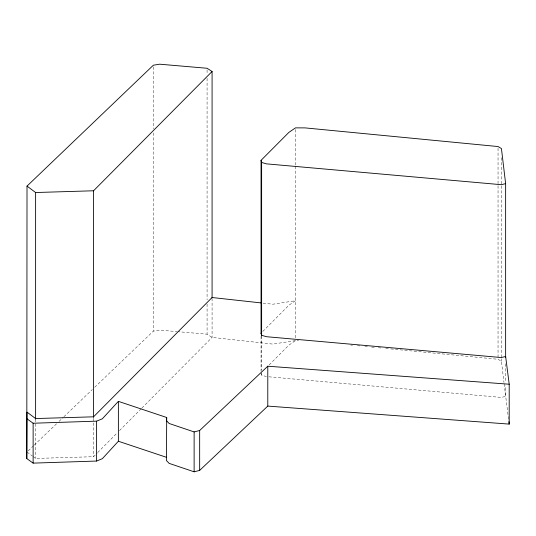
<?xml version="1.0" encoding="UTF-8"?>
<svg xmlns="http://www.w3.org/2000/svg" width="536" height="536" viewBox="0 0 536 536"><rect width="100%" height="100%" fill="white"/><g stroke="black" fill="none" stroke-linecap="round" stroke-linejoin="round"><path stroke-width="0.4" stroke-dasharray="2.68 2.01" d="M32.971 456.471L35.617 458.448L93.552 456.706L97.09 453.141M97.679 452.545L117.136 432.961M119.495 430.589L141.316 408.633M141.906 408.037L212.082 337.412L212.082 299.182M262.794 331.449L288.87 305.252L295.49 300.723L272.891 304.214L263.029 303.128M269.166 364.936L288.87 345.137L295.49 340.615L298.673 340.621M28.227 450.87L33.668 445.664M34.27 445.088L56.635 423.688M59.054 421.37L63.282 417.323M63.891 416.747L92.299 389.558M94.718 387.247L153.356 331.134L159.654 330.122L177.128 331.623M295.49 340.615L272.891 344.099L212.082 337.412L207.077 334.189L177.959 331.69M268.918 376.815L501.281 397.431L505.636 396.372L505.636 385.525M350.785 345.057L352.447 345.218M357.445 345.7L359.937 345.941M364.929 346.423L367.428 346.665M371.589 347.067L374.912 347.388M378.242 347.71L382.403 348.112M385.726 348.433L389.886 348.836M390.724 348.916L498.045 359.288L501.428 361.284L503.974 382.496M261.052 373.083L261.628 375.16L266.419 376.594M27.014 452.029L32.307 455.975M508.57 419.212L504.068 383.314M505.636 363.837L505.636 382.242M501.428 157.718L501.428 357.948M501.428 358.778L501.428 361.284M498.045 148.217L498.045 184.927M498.045 185.758L498.045 359.288M295.49 129.538L295.49 165.416M295.49 166.247L295.49 339.777M261.628 335.951L261.628 370.175M261.628 373.492L261.628 375.16M261.052 336.374L261.052 371.421M207.077 69.941L207.077 74.122M207.077 78.303L207.077 299.905M207.077 304.086L207.077 334.189M153.356 66.886L153.356 128.767M153.356 132.948L153.356 331.134M93.552 418.234L93.552 456.706M35.617 419.145L35.617 458.448"/><path stroke-width="0.8" d="M267.786 406.094L509.2 424.103L509.2 384.218L267.786 366.209L267.786 406.094L199.667 470.394L194.126 471.807L169.148 463.372L166.455 460.565L166.703 417.497L118.376 401.357L118.376 441.242L102.329 458.695L96.607 461.047L33.132 463.124L26.8 458.595L27.014 412.137L35.617 418.556L93.552 416.814L212.082 297.52L261.387 302.947M26.8 458.595L27.014 186.099L153.356 65.211L159.654 64.193L207.077 68.266L212.082 71.489L212.082 298.11M166.703 417.497L166.455 420.68L169.148 423.48L194.126 431.916L199.667 430.502L267.786 366.209M118.376 401.357L102.329 418.81L96.607 421.155L33.132 423.232L26.8 418.703M27.014 186.099L35.617 192.525L93.552 190.776L212.082 71.489M261.052 333.874L261.052 160.344L288.87 132.399L295.49 127.87L305.024 127.89L498.045 146.549L501.428 148.539L505.636 183.634L505.636 357.164M505.636 183.634L501.281 184.692L266.419 163.855L261.628 162.421L261.052 160.344M118.376 441.242L166.703 457.389M261.052 333.191L261.628 335.268L266.419 336.702L501.281 357.539L505.636 356.48L509.2 384.218M508.885 421.658L509.2 424.103M261.628 162.421L261.628 335.951M199.667 430.502L199.667 470.394M194.126 431.916L194.126 471.807M96.607 421.155L96.607 461.047M93.552 190.776L93.552 417.397M35.617 192.525L35.617 419.145M33.132 423.232L33.132 463.124"/></g></svg>
